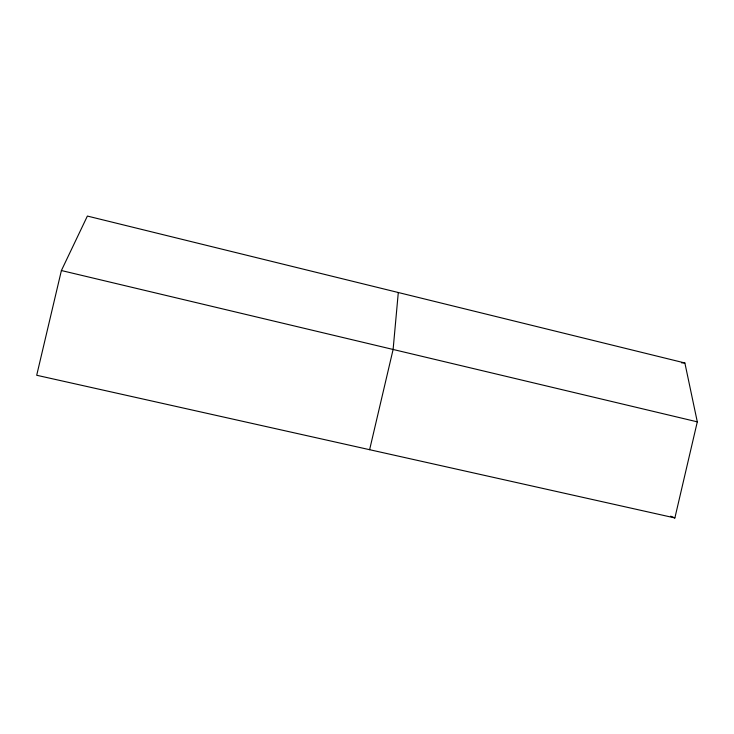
<?xml version="1.0" encoding="UTF-8"?>
<svg xmlns="http://www.w3.org/2000/svg" width="734" height="734" viewBox="0 0 734 734"><rect width="100%" height="100%" fill="white"/><g stroke="black" fill="none" stroke-linecap="round" stroke-linejoin="round"><path stroke-width="1.1" d="M398.296 292.508L393.112 349.467L369.615 449.694M674.876 517.938L697.3 421.848L684.877 362.981L87.383 216.062L61.399 270.534L36.7 375.267L674.876 517.938L670.665 516.167M681.491 362.816L684.877 362.981M61.399 270.534L697.3 421.848"/></g></svg>
